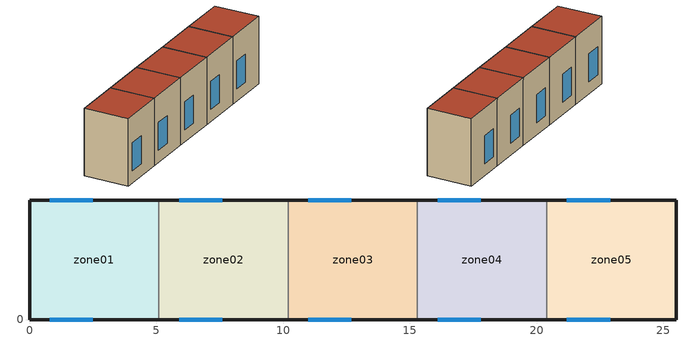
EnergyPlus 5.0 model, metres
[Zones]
zone01
 floor ground (GROUND_FLOOR): 5.1,4.7 5.1,0 0,0 0,4.7 z0
 wall outside (EXT_WALL): 5.1,4.7 0,4.7 0,0 5.1,0 z0:7
 wall to zone02 (ADJ_WALL): 5.1,0 5.1,4.7 z0:7
 window (EXT_WINDOW1): 0.8,0 2.5,0 / 2.5,4.7 0.8,4.7 z1.25:4.15
 roof outside (EXT_ROOF): 0,4.7 0,0 5.1,0 5.1,4.7 z7
zone02
 floor ground (GROUND_FLOOR): 10.2,4.7 10.2,0 5.1,0 5.1,4.7 z0
 wall outside (EXT_WALL): 10.2,4.7 5.1,4.7 / 5.1,0 10.2,0 z0:7
 wall to zone03 (ADJ_WALL): 10.2,0 10.2,4.7 z0:7
 wall to zone01 (ADJ_WALL): 5.1,4.7 5.1,0 z0:7
 window (EXT_WINDOW1): 5.9,0 7.6,0 / 7.6,4.7 5.9,4.7 z1.25:4.15
 roof outside (EXT_ROOF): 5.1,4.7 5.1,0 10.2,0 10.2,4.7 z7
zone03
 floor ground (GROUND_FLOOR): 15.3,4.7 15.3,0 10.2,0 10.2,4.7 z0
 wall outside (EXT_WALL): 15.3,4.7 10.2,4.7 / 10.2,0 15.3,0 z0:7
 wall to zone04 (ADJ_WALL): 15.3,0 15.3,4.7 z0:7
 wall to zone02 (ADJ_WALL): 10.2,4.7 10.2,0 z0:7
 window (EXT_WINDOW1): 11,0 12.7,0 / 12.7,4.7 11,4.7 z1.25:4.15
 roof outside (EXT_ROOF): 10.2,4.7 10.2,0 15.3,0 15.3,4.7 z7
zone04
 floor ground (GROUND_FLOOR): 20.4,4.7 20.4,0 15.3,0 15.3,4.7 z0
 wall outside (EXT_WALL): 20.4,4.7 15.3,4.7 / 15.3,0 20.4,0 z0:7
 wall to zone05 (ADJ_WALL): 20.4,0 20.4,4.7 z0:7
 wall to zone03 (ADJ_WALL): 15.3,4.7 15.3,0 z0:7
 window (EXT_WINDOW1): 16.1,0 17.8,0 / 17.8,4.7 16.1,4.7 z1.25:4.15
 roof outside (EXT_ROOF): 15.3,4.7 15.3,0 20.4,0 20.4,4.7 z7
zone05
 floor ground (GROUND_FLOOR): 25.5,4.7 25.5,0 20.4,0 20.4,4.7 z0
 wall outside (EXT_WALL): 20.4,0 25.5,0 25.5,4.7 20.4,4.7 z0:7
 wall to zone04 (ADJ_WALL): 20.4,4.7 20.4,0 z0:7
 window (EXT_WINDOW1): 21.2,0 22.9,0 / 22.9,4.7 21.2,4.7 z1.25:4.15
 roof outside (EXT_ROOF): 20.4,4.7 20.4,0 25.5,0 25.5,4.7 z7
[Building]
TRNSYS18: North Axis {deg}=0; Terrain=City; Loads Convergence Tolerance Value=0; Temperature Convergence Tolerance Value {deltaC}=0; Solar Distribution=FullInteriorAndExterior; Maximum Number of Warmup Days=0
[Site:Location]
not used: Latitude {deg}=0; Longitude {deg}=0; Time Zone {hr}=0; Elevation {m}=0
[Construction]
GROUND_FLOOR; EXT_WALL; EXT_ROOF; ADJ_WALL; EXT_WINDOW1: 
[WindowProperty:ShadingControl]
ESHADE=0; ISHADE=INPUT 1*MAX_ISHADE : SHADECNTRL=ISHADE_INTERNAL
[SurfaceProperty:OtherSideCoefficients]
BOUNDARY=IDENTICAL; BOUNDARY=INPUT 1*TBOUNDARY; BOUNDARY=INPUT 1*TBOUNDARY_2; BOUNDARY=INPUT 1*TBOUNDARY_3; BOUNDARY=INPUT 1*TGROUND; BOUNDARY=20; BOUNDARY=15
[Zone] Multiplier=1
zone01; zone02; zone03; zone04; zone05
